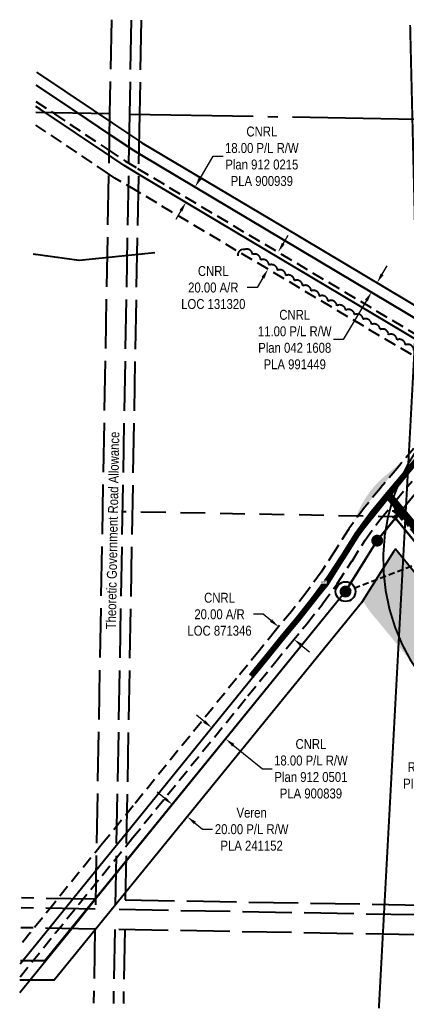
# Model space of a CAD drawing. Extents: x 414932 to 422828, y 6042137 to 6047669.
# Drawn here: x 417324 to 417715, y 6046460 to 6047461 of the extents above; entities that cross this region are included whole.
import ezdxf
from ezdxf.enums import TextEntityAlignment as Align

# ---------------------------------------------------------------- set-up
doc = ezdxf.new("R2018")
doc.units = 0
doc.header["$LTSCALE"] = 5
doc.header["$PDSIZE"] = 0.5
for name, pattern in [('0', [1, 1, 0]), ('DASHDOT2', [12.7, 6.35, -3.175, 0, -3.175]), ('foc-ACCESSROAD', [3.75, 2.5, -1.25]), ('foc-BUFFER', [16.75, 15, -1.75]), ('foc-LSD', [8, 5, -3]), ('foc-QUARTERLINE', [33, 25, -3, 2, -3]), ('foc-TIELINE', [1.875, 1.25, -0.625]), ('foc-UNSURVEYED', [12.5, 10, -2.5]), ('foc-WHEELTRACKS', [2, 0.4, -1.6])]:
    doc.linetypes.add(name, pattern=pattern)
doc.layers.get('Defpoints').update_dxf_attribs({"color": 9})
for name, color, linetype in [('35', 37, 'Continuous'), ('AS-ROADS', 254, 'Continuous'), ('AS-WILDLIFE', 131, 'DASHDOT2'), ('AUX-BUFFER', 7, 'foc-BUFFER'), ('C-RW', 13, 'Continuous'), ('F-AR', 190, 'foc-ACCESSROAD'), ('F-RW', 190, 'Continuous'), ('L-BD', 7, 'Continuous'), ('L-MON', 1, 'Continuous'), ('L-QSEC', 8, 'foc-QUARTERLINE'), ('L-ROAD-T', 7, 'Continuous'), ('L-SECTION-LSD', 7, 'foc-LSD'), ('L-TIE', 7, 'foc-TIELINE'), ('L-USEC', 7, 'foc-UNSURVEYED'), ('P-BUFFER-H 30m', 51, 'Continuous'), ('T-BUSH', 110, '0'), ('T-WATER-P3', 160, 'foc-WHEELTRACKS')]:
    doc.layers.add(name, color=color, linetype=linetype)
for name, color, linetype, lineweight in [('C-RW-T', 13, 'Continuous', 9), ('F-AR-T', 190, 'Continuous', 9), ('F-RW-T', 190, 'Continuous', 9), ('F-WS-T', 190, 'Continuous', 9)]:
    doc.layers.add(name, color=color, linetype=linetype, lineweight=lineweight)
doc.styles.add('80CG', font='ARIALN.TTF', dxfattribs={"height": 10})
doc.styles.add('80L', font='ARIALN.TTF', dxfattribs={"height": 10})
doc.styles.add('foc-LtypeFont', font='ARIALN.TTF', dxfattribs={"height": 7.35})
doc.styles.get("Standard").update_dxf_attribs({"font": 'ARIALN.TTF'})
doc.linetypes.add('foc-TOPO-flowdirection-NOLINE', pattern='A,0,[">",foc-LtypeFont,S=0.3,R=0,X=0,Y=-0.945],-20,[">",foc-LtypeFont,S=0.3,R=0,X=0,Y=-0.945],0', length=20)
doc.dimstyles.new('Compass 5 000', dxfattribs={"dimscale": 5, "dimtxt": 9, "dimasz": 2, "dimexe": 0.2, "dimexo": 0.0625, "dimgap": 0.5, "dimtad": 0, "dimtih": 1, "dimtoh": 1, "dimzin": 0, "dimdsep": 46, "dimtxsty": '80CG', "dimcen": 0.1, "dimse1": 1, "dimse2": 1, "dimclrd": 256, "dimclrt": 256, "dimaunit": 1, "dimadec": 4, "dimazin": 0, "dimtfac": 0.06, "dimtofl": 0, "dimtmove": 0, "dimatfit": 1, "dimfxl": 0.2, "dimtolj": 1, "dimtzin": 0, "dimlwd": -1, "dimarcsym": 0})

# ---------------------------------------------------------------- blocks, each defined once
blk = doc.blocks.new('*D59')
at = {"layer": 'Defpoints', "color": 0, "transparency": 16777216}
for p in [(417556.1, 6047243.1), (417545.9, 6047225.9), (417575, 6047208.6)]:
    blk.add_point(p, dxfattribs=at)
at = {"layer": 'F-AR-T', "transparency": 16777216}
for p, q in [((417590.4, 6047234.4), (417595.5, 6047242.9)), ((417569.9, 6047200), (417564, 6047190)), ((417564, 6047190), (417554, 6047190))]:
    blk.add_line(p, q, dxfattribs=at)
for points in [[(417589, 6047235.2), (417591.8, 6047233.5), (417585.3, 6047225.8)], [(417568.5, 6047200.8), (417571.4, 6047199.1), (417575, 6047208.6)]]:
    blk.add_solid(points, dxfattribs=at)
at = {"layer": 'F-AR-T', "transparency": 16777216, "insert": (417519.7, 6047190), "char_height": 10, "attachment_point": 5, "style": '80CG'}
blk.add_mtext('\\A1;CNRL\\P20.00 A/R\\PLOC 131320', dxfattribs=at)
blk = doc.blocks.new('*D60')
at = {"layer": 'Defpoints', "color": 0, "transparency": 16777216}
for p in [(417593.8, 6046857), (417585.8, 6046847.1), (417609.3, 6046844.4)]:
    blk.add_point(p, dxfattribs=at)
at = {"layer": 'F-AR-T', "transparency": 16777216}
for p, q in [((417570.3, 6046859.7), (417560.3, 6046859.7)), ((417578, 6046853.4), (417570.3, 6046859.7)), ((417609.1, 6046828.2), (417616.9, 6046821.9))]:
    blk.add_line(p, q, dxfattribs=at)
for points in [[(417579.1, 6046854.7), (417577, 6046852.1), (417585.8, 6046847.1)], [(417610.1, 6046829.5), (417608, 6046826.9), (417601.3, 6046834.5)]]:
    blk.add_solid(points, dxfattribs=at)
at = {"layer": 'F-AR-T', "transparency": 16777216, "insert": (417526, 6046859.7), "char_height": 10, "attachment_point": 5, "style": '80CG'}
blk.add_mtext('\\A1;CNRL\\P20.00 A/R\\PLOC 871346', dxfattribs=at)
blk = doc.blocks.new('*D63')
at = {"layer": 'Defpoints', "color": 0, "transparency": 16777216}
for p in [(417501.2, 6047291.7), (417542.2, 6047267.2), (417533, 6047251.8)]:
    blk.add_point(p, dxfattribs=at)
at = {"layer": 'F-RW-T', "transparency": 16777216}
for p, q in [((417506.3, 6047300.3), (417519.7, 6047322.7)), ((417519.7, 6047322.7), (417529.7, 6047322.7)), ((417486.9, 6047267.6), (417481.7, 6047259))]:
    blk.add_line(p, q, dxfattribs=at)
for points in [[(417504.9, 6047301.1), (417507.7, 6047299.4), (417501.2, 6047291.7)], [(417485.4, 6047268.4), (417488.3, 6047266.7), (417492, 6047276.2)]]:
    blk.add_solid(points, dxfattribs=at)
at = {"layer": 'F-RW-T', "transparency": 16777216, "insert": (417568.8, 6047322.7), "char_height": 10, "attachment_point": 5, "style": '80CG'}
blk.add_mtext('\\A1;CNRL\\P18.00 P/L R/W\\PPlan 912 0215\\PPLA 900939', dxfattribs=at)
blk = doc.blocks.new('*D64')
at = {"layer": 'Defpoints', "color": 0, "transparency": 16777216}
for p in [(417686, 6047194.5), (417679.8, 6047185.4), (417680.4, 6047185.1)]:
    blk.add_point(p, dxfattribs=at)
at = {"layer": 'F-RW-T', "transparency": 16777216}
for p, q in [((417690.5, 6047203.5), (417695.6, 6047212.1)), ((417674.7, 6047176.8), (417651.2, 6047137.4)), ((417651.2, 6047137.4), (417641.2, 6047137.4))]:
    blk.add_line(p, q, dxfattribs=at)
for points in [[(417689.1, 6047204.3), (417692, 6047202.6), (417685.4, 6047194.9)], [(417673.2, 6047177.7), (417676.1, 6047176), (417679.8, 6047185.4)]]:
    blk.add_solid(points, dxfattribs=at)
at = {"layer": 'F-RW-T', "transparency": 16777216, "insert": (417602.1, 6047137.4), "char_height": 10, "attachment_point": 5, "style": '80CG'}
blk.add_mtext('\\A1;CNRL\\P11.00 P/L R/W\\PPlan 042 1608\\PPLA 991449', dxfattribs=at)
blk = doc.blocks.new('*D65')
at = {"layer": 'Defpoints', "color": 0, "transparency": 16777216}
for p in [(417542.3, 6046774.7), (417556.3, 6046763.4), (417532.2, 6046733.7)]:
    blk.add_point(p, dxfattribs=at)
at = {"layer": 'F-RW-T', "transparency": 16777216}
for p, q in [((417510.4, 6046751.3), (417502.7, 6046757.7)), ((417539.9, 6046727.4), (417569.4, 6046703.5)), ((417569.4, 6046703.5), (417579.4, 6046703.5))]:
    blk.add_line(p, q, dxfattribs=at)
for points in [[(417511.5, 6046752.6), (417509.4, 6046750.1), (417518.2, 6046745)], [(417541, 6046728.7), (417538.9, 6046726.1), (417532.2, 6046733.7)]]:
    blk.add_solid(points, dxfattribs=at)
at = {"layer": 'F-RW-T', "transparency": 16777216, "insert": (417618.5, 6046703.5), "char_height": 10, "attachment_point": 5, "style": '80CG'}
blk.add_mtext('\\A1;CNRL\\P18.00 P/L R/W\\PPlan 912 0501\\PPLA 900839', dxfattribs=at)
blk = doc.blocks.new('fdia')
at = {"color": 255, "const_width": 1}
blk.add_lwpolyline([(-0.5, 0, 1), (0.5, 0, 1)], format="xyb", close=True, dxfattribs=at)
blk = doc.blocks.new('Fdiaa')
blk.add_blockref('fdia', (0, 0))
blk = doc.blocks.new('fdib')
at = {"color": 1, "const_width": 1.6}
blk.add_lwpolyline([(-0.4, 0, 1), (0.4, 0, 1)], format="xyb", close=True, dxfattribs=at)
at = {"color": 1}
blk.add_circle((0, 0), 0.8, dxfattribs=at)
blk = doc.blocks.new('Fdibb')
blk.add_blockref('fdib', (0, 0))
blk = doc.blocks.new('fdicc')
for name in ['Fdibb', 'Fdiaa']:
    blk.add_blockref(name, (0, 0))
blk = doc.blocks.new('FDI')
blk.add_blockref('fdicc', (0, 0))
blk = doc.blocks.new('TEMP')
h = blk.add_hatch(color=255)
h.dxf.hatch_style = 1
h.paths.add_polyline_path([(0, 0.25), (-0.67, 1.15), (-0.67, 0.67), (-1.15, 0.67), (-0.25, 0), (-1.15, -0.67), (-0.67, -0.67), (-0.67, -1.15), (0, -0.25), (0.67, -1.15), (0.67, -0.67), (1.15, -0.67), (0.25, 0), (1.15, 0.67), (0.67, 0.67), (0.67, 1.15)])
h.paths.add_polyline_path([(0.57, 0.85), (0.57, 0.57), (0.85, 0.57), (0.08, 0), (0.85, -0.57), (0.57, -0.57), (0.57, -0.85), (0, -0.08), (-0.57, -0.85), (-0.57, -0.57), (-0.85, -0.57), (-0.08, 0), (-0.85, 0.57), (-0.57, 0.57), (-0.57, 0.85), (0, 0.08)], flags=16)
h = blk.add_hatch(color=1)
h.dxf.hatch_style = 1
h.paths.add_polyline_path([(0, 0.08), (-0.57, 0.85), (-0.57, 0.57), (-0.85, 0.57), (-0.08, 0), (-0.85, -0.57), (-0.57, -0.57), (-0.57, -0.85), (0, -0.08), (0.57, -0.85), (0.57, -0.57), (0.85, -0.57), (0.08, 0), (0.85, 0.57), (0.57, 0.57), (0.57, 0.85)])
at = {"color": 1}
for p, q in [((-0.08, 0), (0.08, 0)), ((0, 0.08), (0, -0.08))]:
    blk.add_line(p, q, dxfattribs=at)
at = {"color": 255, "flags": 128}
blk.add_lwpolyline([(-0.25, 0), (-1.15, 0.67), (-0.67, 0.67), (-0.67, 1.15), (0, 0.25), (0.67, 1.15), (0.67, 0.67), (1.15, 0.67), (0.25, 0), (1.15, -0.67), (0.67, -0.67), (0.67, -1.15), (0, -0.25), (-0.67, -1.15), (-0.67, -0.67), (-1.15, -0.67)], close=True, dxfattribs=at)
at = {"color": 1, "flags": 128}
blk.add_lwpolyline([(-0.08, 0), (-0.85, 0.57), (-0.57, 0.57), (-0.57, 0.85), (0, 0.08), (0.57, 0.85), (0.57, 0.57), (0.85, 0.57), (0.08, 0), (0.85, -0.57), (0.57, -0.57), (0.57, -0.85), (0, -0.08), (-0.57, -0.85), (-0.57, -0.57), (-0.85, -0.57)], close=True, dxfattribs=at)
blk = doc.blocks.new('*D67')
at = {"layer": 'C-RW-T', "transparency": 16777216}
for p, q in [((417470.5, 6046673.6), (417462.8, 6046680)), ((417501.2, 6046648.7), (417508.9, 6046642.4)), ((417508.9, 6046642.4), (417518.9, 6046642.4))]:
    blk.add_line(p, q, dxfattribs=at)
for points in [[(417471.6, 6046674.9), (417469.5, 6046672.4), (417478.3, 6046667.3)], [(417502.2, 6046650), (417500.1, 6046647.4), (417493.4, 6046655)]]:
    blk.add_solid(points, dxfattribs=at)
at = {"layer": 'Defpoints', "color": 0, "transparency": 16777216}
for p in [(417502.5, 6046697), (417517.6, 6046684.6), (417493.4, 6046655)]:
    blk.add_point(p, dxfattribs=at)
at = {"layer": 'C-RW-T', "transparency": 16777216, "insert": (417558.5, 6046642.4), "char_height": 10, "attachment_point": 5, "style": '80CG'}
blk.add_mtext('\\A1;Veren\\P20.00 P/L R/W\\PPLA 241152', dxfattribs=at)
blk = doc.blocks.new('RP')
at = {"layer": '35', "color": 3}
blk.add_circle((0, 0), 10, dxfattribs=at)
at = {"layer": '35', "color": 3, "lineweight": 30, "flags": 104}
blk.add_attdef('RP', text='', height=10, dxfattribs=at).set_placement((-24.4, 10.8), align=Align.MIDDLE_CENTER)

msp = doc.modelspace()

# ---------------------------------------------------------------- hatches: boundary and pattern name
at = {"layer": 'P-BUFFER-H 30m'}
h = msp.add_hatch(color=256, dxfattribs=at)
h.dxf.hatch_style = 1
edge = h.paths.add_edge_path()
edge.add_line((417705.637, 6047007.193), (417712.425, 6047015.327))
edge.add_line((417712.425, 6047015.327), (417694.112, 6047000.186))
edge.add_arc((417757.802, 6046923.151), 99.954, 129.582351, 161.993262)
edge.add_line((417662.743, 6046954.049), (417672.564, 6046967.541))
edge.add_arc((417680.645, 6046961.659), 9.995, 140.514978, 143.949837, ccw=False)
edge.add_line((417672.931, 6046968.015), (417688.866, 6046987.356))
edge.add_arc((417696.58, 6046981), 9.995, 139.786262, 140.514978, ccw=False)
edge.add_line((417688.947, 6046987.453), (417705.637, 6047007.193))
edge = h.paths.add_edge_path()
edge.add_line((417720.943, 6046994.335), (417720.964, 6046994.359))
edge.add_arc((417713.29, 6047000.764), 9.995, 319.78626, 320.149913, ccw=False)
edge.add_line((417720.923, 6046994.311), (417720.943, 6046994.335))
edge = h.paths.add_edge_path()
edge.add_line((418041.82, 6046546.811), (417914.682, 6046701.432))
edge.add_line((417914.682, 6046701.432), (417896.962, 6046690.028))
edge.add_line((417896.962, 6046690.028), (417704.135, 6046925.541))
edge.add_line((417704.135, 6046925.541), (417701.892, 6046922.785))
edge.add_line((417701.892, 6046922.785), (417671.078, 6046873.452))
edge.add_arc((417757.802, 6046923.151), 99.954, 209.815599, 219.582351)
edge.add_line((417680.766, 6046859.461), (417830.692, 6046678.118))
edge.add_arc((417907.728, 6046741.807), 99.954, 219.582351, 230.555145)
edge.add_arc((417931.941, 6046712.541), 99.954, 208.648627, 219.521633)
edge.add_line((417854.838, 6046648.933), (417918.461, 6046571.811))
edge.add_arc((417995.565, 6046635.419), 99.954, 219.521633, 297.56596)
edge = h.paths.add_edge_path()
edge.add_line((418062.313, 6046678.454), (417995.672, 6046635.488))
edge.add_line((417995.672, 6046635.488), (418059.827, 6046557.923))
edge.add_line((418059.827, 6046557.923), (418116.476, 6046594.446))
edge.add_arc((418062.313, 6046678.454), 99.954, 302.811447, 399.521633)
edge.add_line((418139.416, 6046742.062), (418122.231, 6046762.894))
edge.add_line((418122.231, 6046762.894), (418129.568, 6046767.703))
edge.add_arc((418074.774, 6046851.3), 99.954, 303.243451, 365.984323)
edge.add_line((418174.183, 6046861.721), (418166.85, 6046863.724))
edge.add_line((418166.85, 6046863.724), (417998.731, 6046755.526))
edge.add_line((417998.731, 6046755.526), (418062.313, 6046678.454))

# ---------------------------------------------------------------- linework, layer by layer
at = {"layer": 'AS-ROADS', "flags": 128}
for points, const_width in [([(417557.963, 6046797.082), (417573.854, 6046816.476), (417590.4, 6046836.992), (417606.556, 6046856.388), (417622.188, 6046876.254), (417637.013, 6046896.521), (417651.597, 6046918.839), (417664.981, 6046940.139), (417680.645, 6046961.659), (417696.58, 6046981), (417713.29, 6047000.764), (417730.185, 6047021.006)], 5.997), ([(418113.076, 6046477.853), (418060.021, 6046541.622), (417996.947, 6046618.078), (417940.705, 6046685.456), (417902.552, 6046731.55), (417881.992, 6046756.275), (417819.234, 6046833.454), (417696.307, 6046980.668)], 7.996)]:
    msp.add_lwpolyline(points, dxfattribs=dict(at, const_width=const_width))
at = {"layer": 'AS-WILDLIFE', "const_width": 1.999, "flags": 128}
msp.add_lwpolyline([(417718.881, 6047455.314), (417725.711, 6047172.087), (417687.255, 6046461.461)], dxfattribs=at)
at = {"layer": 'C-RW'}
for points in [[(417324.451, 6046509.724), (417349.194, 6046509.692), (417653.475, 6046883.005), (417685.583, 6046934.149), (417704.106, 6046956.944), (417879.182, 6046743.3), (417873.805, 6046738.858), (417886.51, 6046723.48), (417892.77, 6046728.651), (417914.477, 6046725.074), (418163.523, 6046885.356), (418324.431, 6046841.397)], [(418324.061, 6046820.775), (418166.85, 6046863.724), (417896.962, 6046690.028), (417704.135, 6046925.541), (417701.892, 6046922.785), (417669.765, 6046871.35), (417358.672, 6046489.679), (417324.089, 6046489.724)]]:
    msp.add_lwpolyline(points, dxfattribs=at)
at = {"layer": 'F-AR'}
for points in [[(417340.187, 6047378.293), (417359.01, 6047365.698), (417413.139, 6047329.48), (417430.772, 6047317.681), (417442.961, 6047310.429), (417744.724, 6047130.887), (417801.836, 6047111.747), (417794.071, 6047103.722), (417791.263, 6047100.82), (417787.473, 6047096.904), (417779.283, 6047099.65), (417736.342, 6047112.612), (417442.544, 6047287.415), (417420.095, 6047300.772), (417412.709, 6047305.714), (417339.757, 6047354.526)], [(418105.598, 6046471.219), (417893.836, 6046727.246), (417704.02, 6046956.84)]]:
    msp.add_lwpolyline(points, dxfattribs=at)
for points in [[(417722.511, 6047027.411), (417705.637, 6047007.193), (417688.947, 6046987.453, 0.00317964), (417688.866, 6046987.356), (417672.931, 6046968.015, 0.01498852), (417672.564, 6046967.541), (417656.9, 6046946.021, 0.01704777), (417656.518, 6046945.457), (417643.181, 6046924.232), (417628.79, 6046902.209), (417614.224, 6046882.297), (417598.787, 6046862.678), (417582.72, 6046843.389, 0.00395698), (417582.62, 6046843.267), (417566.098, 6046822.781), (417543.064, 6046794.669), (417438.602, 6046666.022), (417407.747, 6046628.025), (417358.518, 6046567.398), (417334.373, 6046537.661), (417324.742, 6046525.801)], [(417324.154, 6046493.352), (417359.767, 6046537.209), (417383.912, 6046566.946), (417407.159, 6046595.574), (417438.014, 6046633.573), (417554.664, 6046777.23), (417581.586, 6046810.141, 0.00193946), (417581.634, 6046810.201), (417598.131, 6046830.656), (417614.236, 6046849.991, 0.00695772), (417614.411, 6046850.207), (417630.043, 6046870.073, 0.00878499), (417630.255, 6046870.353), (417645.08, 6046890.62, 0.01318561), (417645.38, 6046891.053), (417659.964, 6046913.371, 0.00444919), (417660.06, 6046913.521), (417673.263, 6046934.532), (417688.55, 6046955.534), (417704.254, 6046974.595), (417720.923, 6046994.311, 0.00158672)]]:
    msp.add_lwpolyline(points, format="xyb", dxfattribs=at)
at = {"layer": 'F-RW'}
for points in [[(418119.413, 6047448.126), (418042.991, 6047354.513), (417854.232, 6047122.175), (417844.013, 6047111.646), (417753.965, 6047018.311), (417753.965, 6047018.311), (417685.583, 6046934.149), (417685.583, 6046934.149), (417653.506, 6046882.677), (417431.286, 6046609.461), (417400.434, 6046571.62), (417376.413, 6046541.882), (417323.861, 6046477.163)], [(417324.39, 6046506.355), (417353.568, 6046542.288), (417377.713, 6046572.025), (417400.96, 6046600.653), (417431.815, 6046638.652), (417635.657, 6046889.688), (417667.694, 6046941.178), (417692.389, 6046971.65), (417705.25, 6046987.52), (417737.137, 6047026.868), (417800.196, 6047092.556), (417807.853, 6047100.532), (417821.62, 6047114.951), (417830.163, 6047123.724), (417837.263, 6047131.015), (418020.068, 6047354.924), (418096.494, 6047448.538)], [(417340.72, 6047407.696), (417398.133, 6047369.267), (417417.626, 6047356.22), (417444.98, 6047337.911), (417447.435, 6047336.451), (417589.405, 6047252.046), (417756.666, 6047152.454), (417812.143, 6047133.886), (417820.614, 6047131.051), (417833.197, 6047126.84), (417824.655, 6047118.067), (417812.08, 6047122.279), (417803.705, 6047125.085), (417752.083, 6047142.376), (417447.205, 6047323.785), (417439.126, 6047328.592), (417417.389, 6047343.141), (417377.815, 6047369.63), (417340.483, 6047394.618)], [(417340.483, 6047394.618), (417377.815, 6047369.63), (417417.389, 6047343.141), (417439.126, 6047328.592), (417447.205, 6047323.785), (417752.083, 6047142.376), (417803.705, 6047125.085), (417812.08, 6047122.279), (417824.655, 6047118.067), (417810.887, 6047103.648), (417798.149, 6047107.917), (417789.914, 6047110.679), (417780.432, 6047113.858), (417744.598, 6047125.87), (417446.829, 6047303.044), (417429.594, 6047313.299), (417417.001, 6047321.73), (417344.557, 6047370.224), (417340.095, 6047373.212)]]:
    msp.add_lwpolyline(points, dxfattribs=at)
at = {"layer": 'F-RW', "flags": 128}
msp.add_lwpolyline([(418263.567, 6046950.14), (417914.477, 6046725.074), (417891.196, 6046728.91), (417704.105, 6046956.945), (417708.608, 6046962.487), (417894.934, 6046735.386), (417912.953, 6046732.416), (418261.516, 6046957.143)], dxfattribs=at)
at = {"layer": 'L-QSEC', "flags": 128}
for points in [[(417414.822, 6047365.798), (417339.985, 6047367.141)], [(417434.927, 6047365.437), (418204.071, 6047351.635)]]:
    msp.add_lwpolyline(points, dxfattribs=at)
at = {"layer": 'L-SECTION-LSD', "flags": 128}
msp.add_lwpolyline([(418231.388, 6046948.917), (417427.641, 6046963.319)], dxfattribs=at)
at = {"layer": 'L-TIE'}
msp.add_lwpolyline([(417707.234, 6046960.796), (417897.675, 6046730.437), (418110.775, 6046472.796)], dxfattribs=at)
at = {"layer": 'L-TIE', "flags": 128}
msp.add_lwpolyline([(417653.506, 6046882.677), (417757.802, 6046923.151)], dxfattribs=at)
at = {"layer": 'L-USEC'}
msp.add_line((417414.822, 6047365.798), (417400.252, 6046561.568), dxfattribs=at)
at = {"layer": 'L-USEC', "flags": 128}
for points in [[(417416.542, 6047460.739), (417414.822, 6047365.798)], [(417436.647, 6047460.378), (417434.927, 6047365.437)], [(417446.699, 6047460.198), (417444.979, 6047365.257)], [(417434.927, 6047365.437), (417420.356, 6046561.208)], [(417444.979, 6047365.257), (417444.979, 6047365.257), (417430.59, 6046571.08)], [(417400.434, 6046571.62), (417325.597, 6046572.959)], [(417430.59, 6046571.08), (418224.356, 6046556.877)], [(417400.247, 6046561.568), (417325.415, 6046562.907)], [(418224.174, 6046546.825), (417420.356, 6046561.208)], [(417399.888, 6046541.463), (417325.05, 6046542.802)], [(417399.888, 6046541.463), (417398.533, 6046466.627)], [(417419.992, 6046541.099), (417418.637, 6046466.267)], [(418223.815, 6046526.721), (417419.992, 6046541.104)], [(417430.044, 6046540.924), (417428.689, 6046466.087)]]:
    msp.add_lwpolyline(points, dxfattribs=at)
at = {"layer": 'T-BUSH', "flags": 128}
msp.add_lwpolyline([(417767.923, 6047080.885, 0.52056705), (417773.477, 6047089.195, 0.52056705), (417774.43, 6047096.447, 0.52056705), (417765.802, 6047101.493, 0.52056705), (417757.174, 6047106.54, 0.52056705), (417748.546, 6047111.586, 0.52056705), (417739.918, 6047116.633, 0.52056705), (417731.29, 6047121.679, 0.52056705), (417722.732, 6047126.844, 0.52056705), (417714.183, 6047132.022, 0.52056705), (417705.634, 6047137.201, 0.52056705), (417697.084, 6047142.379, 0.52056705), (417688.535, 6047147.558, 0.52056705), (417679.986, 6047152.737, 0.52056705), (417671.436, 6047157.915, 0.52056705), (417662.636, 6047162.643, 0.52056705), (417653.728, 6047167.177, 0.52056705), (417644.82, 6047171.711, 0.52056705), (417635.912, 6047176.244, 0.52056705), (417627.319, 6047181.341, 0.52056705), (417618.8, 6047186.569, 0.52056705), (417610.281, 6047191.797, 0.52056705), (417601.761, 6047197.025, 0.52056705), (417593.242, 6047202.253, 0.52056705), (417584.723, 6047207.481, 0.52056705), (417576.204, 6047212.709, 0.52056705), (417567.684, 6047217.937, 0.52056705), (417559.387, 6047223.503, 0.52056705), (417551.26, 6047228.365, 0.52056705), (417544.482, 6047221.95, 0.52056705)], format="xyb", dxfattribs=at)
at = {"layer": 'T-WATER-P3', "flags": 128}
msp.add_lwpolyline([(417460.486, 6047225.014), (417383.902, 6047217.29), (417337.386, 6047223.67)], dxfattribs=at)
at = {"layer": 'T-WATER-P3', "linetype": 'foc-TOPO-flowdirection-NOLINE', "flags": 128}
msp.add_lwpolyline([(417460.486, 6047225.014), (417383.902, 6047217.29), (417337.386, 6047223.67)], dxfattribs=at)

# ---------------------------------------------------------------- block references
at = {"layer": 'L-BD'}
ref = msp.add_blockref('RP', (417653.506, 6046882.677), dxfattribs=dict(at, xscale=0.99955033, yscale=0.99955033, zscale=0.99955033))
lines = msp.add_mtext('RP', dxfattribs={"layer": '35', "color": 3, "insert": (417629.11, 6046893.427), "char_height": 2.5, "attachment_point": 1, "bg_fill": 3, "box_fill_scale": 1.15, "bg_fill_color": 256, "bg_fill_transparency": 0})
ref.add_attrib('RP', '', (417629.11, 6046893.427), dxfattribs={"flags": 104}).embed_mtext(lines)
at = {"layer": 'L-MON'}
for name, p, xscale, yscale, zscale in [('TEMP', (417707.234, 6046960.796), 4.997719999999997, 4.997719999999997, 4.997719999999997), ('FDI', (417685.583, 6046934.149), 5.000000000000016, 5.000000000000016, 5.000000000000016), ('FDI', (417653.506, 6046882.677), 4.999999999999996, 4.999999999999996, 4.999999999999996)]:
    msp.add_blockref(name, p, dxfattribs=dict(at, xscale=xscale, yscale=yscale, zscale=zscale))

# ---------------------------------------------------------------- texts
at = {"layer": 'L-ROAD-T', "style": '80L'}
msp.add_text('Theoretic Government Road Allowance', height=9.99544, rotation=88.962061, dxfattribs=at).set_placement((417417.854, 6046944.454), align=Align.MIDDLE_CENTER)

# ---------------------------------------------------------------- dimensions: what is measured, and where the dimension line sits
at = {"layer": 'C-RW-T'}
dim = msp.add_aligned_dim(p1=(417502.451, 6046696.958), p2=(417517.574, 6046684.631), distance=-38.224, text='Veren\\P20.00 P/L R/W\\PPLA 241152', dimstyle='Compass 5 000', dxfattribs=at)
dim.commit()
dim.dimension.update_dxf_attribs({"geometry": '*D67', "text_midpoint": (417558.467, 6046642.367)})
at = {"layer": 'F-AR-T'}
dim = msp.add_linear_dim(base=(417575.049, 6047208.578), p1=(417556.094, 6047243.117), p2=(417545.873, 6047225.937), angle=239.248331, text='CNRL\\P20.00 A/R\\PLOC 131320', dimstyle='Compass 5 000', dxfattribs=at)
dim.commit()
dim.dimension.update_dxf_attribs({"geometry": '*D59', "text_midpoint": (417519.694, 6047189.981), "dimtype": 161})
dim = msp.add_aligned_dim(p1=(417609.347, 6046844.361), p2=(417593.823, 6046856.967), distance=12.71, text='CNRL\\P20.00 A/R\\PLOC 871346', dimstyle='Compass 5 000', dxfattribs=at)
dim.commit()
dim.dimension.update_dxf_attribs({"geometry": '*D60', "text_midpoint": (417525.984, 6046859.707)})
at = {"layer": 'F-RW-T'}
for base, p1, p2, angle, text, picture, middle in [((417501.18, 6047291.669), (417533.028, 6047251.755), (417542.24, 6047267.237), 59.246436, 'CNRL\\P18.00 P/L R/W\\PPlan 912 0215\\PPLA 900939', '*D63', (417568.756, 6047322.745)), ((417679.775, 6047185.401), (417685.991, 6047194.536), (417680.351, 6047185.058), 239.246436, 'CNRL\\P11.00 P/L R/W\\PPlan 042 1608\\PPLA 991449', '*D64', (417602.114, 6047137.377)), ((417532.173, 6046733.704), (417542.29, 6046774.705), (417556.257, 6046763.363), 320.922912, 'CNRL\\P18.00 P/L R/W\\PPlan 912 0501\\PPLA 900839', '*D65', (417618.454, 6046703.501))]:
    dim = msp.add_linear_dim(base=base, p1=p1, p2=p2, angle=angle, text=text, dimstyle='Compass 5 000', dxfattribs=at)
    dim.commit()
    dim.dimension.update_dxf_attribs({"geometry": picture, "text_midpoint": middle, "dimtype": 161})

# ---------------------------------------------------------------- next in the draw order: texts
at = {"layer": 'F-WS-T', "insert": (417704.839, 6046726.871), "char_height": 9.9954, "attachment_point": 1, "style": '80L', "bg_fill": 3, "box_fill_scale": 1.15, "bg_fill_color": 256, "bg_fill_true_color": 256, "bg_fill_transparency": 0}
msp.add_mtext_dynamic_manual_height_columns('\\pxqc;CNRL\\PRiser Site\\PPIL 050403', width=72.59076, gutter_width=49.977, heights=[0], dxfattribs=at)

# ---------------------------------------------------------------- next in the draw order: linework, layer by layer
at = {"layer": 'AUX-BUFFER', "color": 251, "linetype": 'foc-BUFFER', "const_width": 1.999, "flags": 128}
msp.add_lwpolyline([(418077.209, 6046731.709, -0.01894753), (418065.91, 6046721.623), (418054.354, 6046712.069, -0.4323697), (417765.354, 6046748.486), (417729.99, 6046797.065, -0.39628757), (417764.231, 6047068.793), (417775.786, 6047078.346, -0.4323697), (418064.787, 6047041.929), (418100.151, 6046993.351, -0.06071944), (418123.68, 6046951.083)], format="xyb", dxfattribs=at)

doc.saveas('drawing.dxf')
